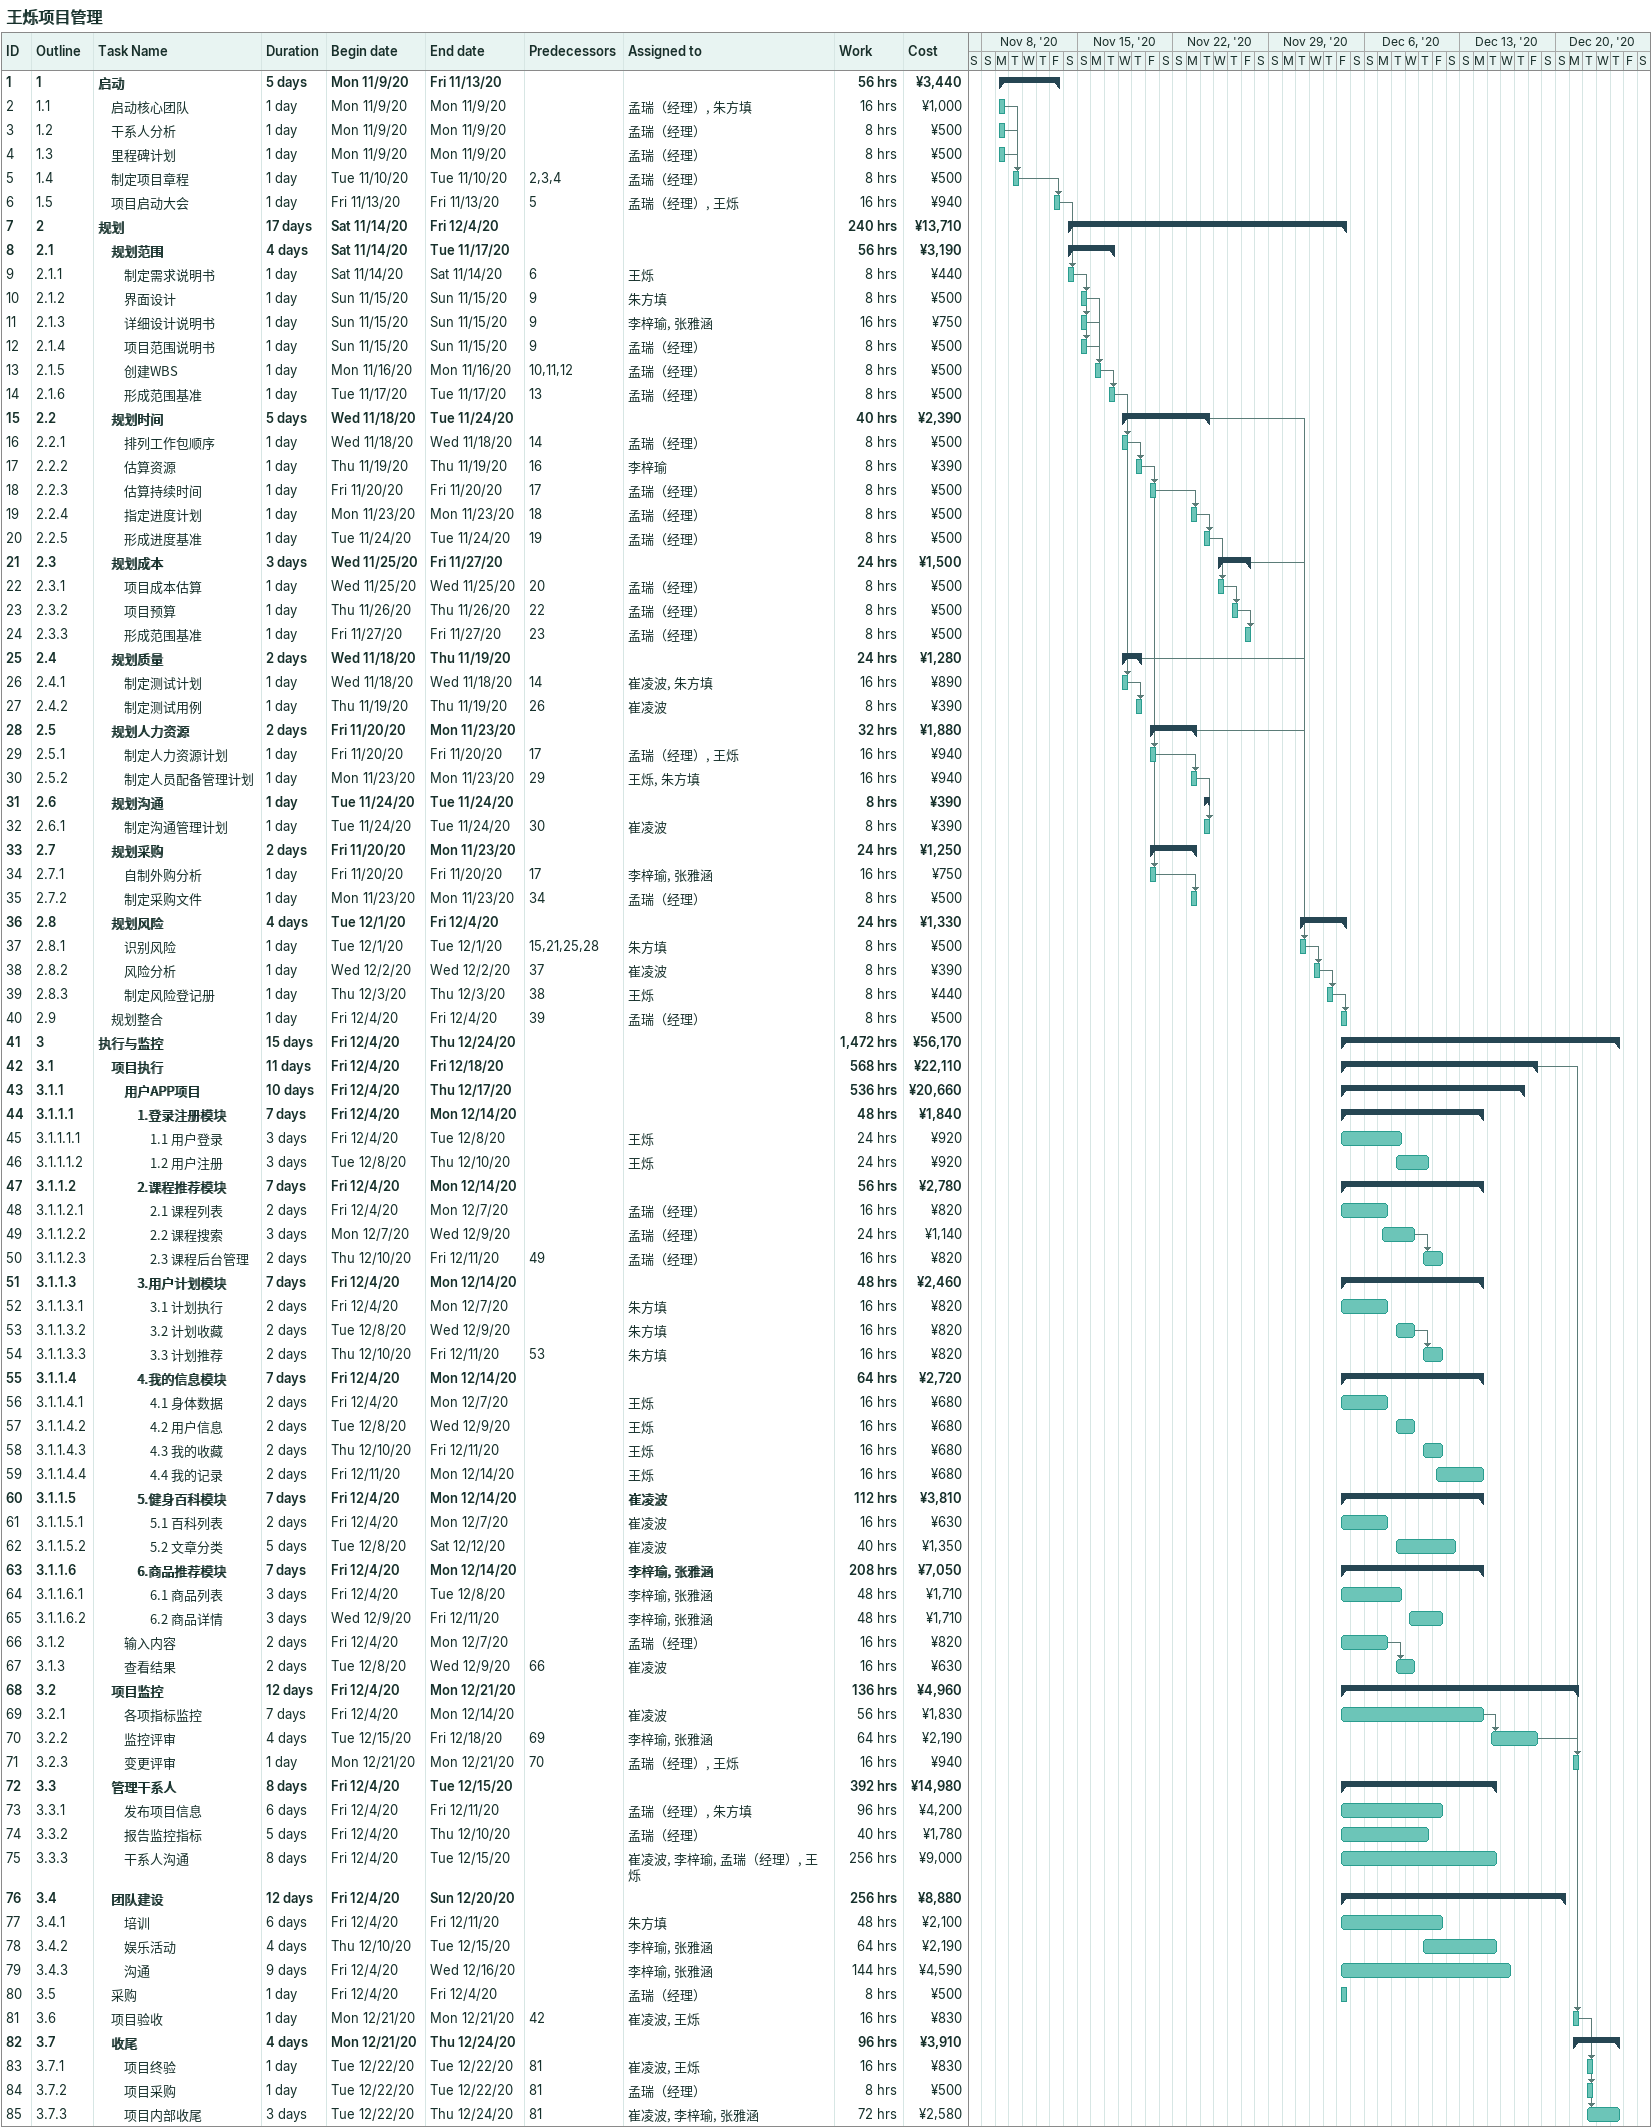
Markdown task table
王烁项目管理

| ID | WBS | Task | Duration | Start | Finish | Predecessors | Resources | Work (h) | Cost (¥) |
|---|---|---|---|---|---|---|---|---|---|
| 1 | 1 | **启动** | 5d | 2020-11-09 | 2020-11-13 |  |  | 56 | 3440 |
| 2 | 1.1 | 启动核心团队 | 1d | 2020-11-09 | 2020-11-09 |  | 孟瑞（经理）, 朱方填 | 16 | 1000 |
| 3 | 1.2 | 干系人分析 | 1d | 2020-11-09 | 2020-11-09 |  | 孟瑞（经理） | 8 | 500 |
| 4 | 1.3 | 里程碑计划 | 1d | 2020-11-09 | 2020-11-09 |  | 孟瑞（经理） | 8 | 500 |
| 5 | 1.4 | 制定项目章程 | 1d | 2020-11-10 | 2020-11-10 | 2, 3, 4 | 孟瑞（经理） | 8 | 500 |
| 6 | 1.5 | 项目启动大会 | 1d | 2020-11-13 | 2020-11-13 | 5 | 孟瑞（经理）, 王烁 | 16 | 940 |
| 7 | 2 | **规划** | 17d | 2020-11-14 | 2020-12-04 |  |  | 240 | 13710 |
| 8 | 2.1 | **规划范围** | 4d | 2020-11-14 | 2020-11-17 |  |  | 56 | 3190 |
| 9 | 2.1.1 | 制定需求说明书 | 1d | 2020-11-14 | 2020-11-14 | 6 | 王烁 | 8 | 440 |
| 10 | 2.1.2 | 界面设计 | 1d | 2020-11-15 | 2020-11-15 | 9 | 朱方填 | 8 | 500 |
| 11 | 2.1.3 | 详细设计说明书 | 1d | 2020-11-15 | 2020-11-15 | 9 | 李梓瑜, 张雅涵 | 16 | 750 |
| 12 | 2.1.4 | 项目范围说明书 | 1d | 2020-11-15 | 2020-11-15 | 9 | 孟瑞（经理） | 8 | 500 |
| 13 | 2.1.5 | 创建WBS | 1d | 2020-11-16 | 2020-11-16 | 10, 11, 12 | 孟瑞（经理） | 8 | 500 |
| 14 | 2.1.6 | 形成范围基准 | 1d | 2020-11-17 | 2020-11-17 | 13 | 孟瑞（经理） | 8 | 500 |
| 15 | 2.2 | **规划时间** | 5d | 2020-11-18 | 2020-11-24 |  |  | 40 | 2390 |
| 16 | 2.2.1 | 排列工作包顺序 | 1d | 2020-11-18 | 2020-11-18 | 14 | 孟瑞（经理） | 8 | 500 |
| 17 | 2.2.2 | 估算资源 | 1d | 2020-11-19 | 2020-11-19 | 16 | 李梓瑜 | 8 | 390 |
| 18 | 2.2.3 | 估算持续时间 | 1d | 2020-11-20 | 2020-11-20 | 17 | 孟瑞（经理） | 8 | 500 |
| 19 | 2.2.4 | 指定进度计划 | 1d | 2020-11-23 | 2020-11-23 | 18 | 孟瑞（经理） | 8 | 500 |
| 20 | 2.2.5 | 形成进度基准 | 1d | 2020-11-24 | 2020-11-24 | 19 | 孟瑞（经理） | 8 | 500 |
| 21 | 2.3 | **规划成本** | 3d | 2020-11-25 | 2020-11-27 |  |  | 24 | 1500 |
| 22 | 2.3.1 | 项目成本估算 | 1d | 2020-11-25 | 2020-11-25 | 20 | 孟瑞（经理） | 8 | 500 |
| 23 | 2.3.2 | 项目预算 | 1d | 2020-11-26 | 2020-11-26 | 22 | 孟瑞（经理） | 8 | 500 |
| 24 | 2.3.3 | 形成范围基准 | 1d | 2020-11-27 | 2020-11-27 | 23 | 孟瑞（经理） | 8 | 500 |
| 25 | 2.4 | **规划质量** | 2d | 2020-11-18 | 2020-11-19 |  |  | 24 | 1280 |
| 26 | 2.4.1 | 制定测试计划 | 1d | 2020-11-18 | 2020-11-18 | 14 | 崔凌波, 朱方填 | 16 | 890 |
| 27 | 2.4.2 | 制定测试用例 | 1d | 2020-11-19 | 2020-11-19 | 26 | 崔凌波 | 8 | 390 |
| 28 | 2.5 | **规划人力资源** | 2d | 2020-11-20 | 2020-11-23 |  |  | 32 | 1880 |
| 29 | 2.5.1 | 制定人力资源计划 | 1d | 2020-11-20 | 2020-11-20 | 17 | 孟瑞（经理）, 王烁 | 16 | 940 |
| 30 | 2.5.2 | 制定人员配备管理计划 | 1d | 2020-11-23 | 2020-11-23 | 29 | 王烁, 朱方填 | 16 | 940 |
| 31 | 2.6 | **规划沟通** | 1d | 2020-11-24 | 2020-11-24 |  |  | 8 | 390 |
| 32 | 2.6.1 | 制定沟通管理计划 | 1d | 2020-11-24 | 2020-11-24 | 30 | 崔凌波 | 8 | 390 |
| 33 | 2.7 | **规划采购** | 2d | 2020-11-20 | 2020-11-23 |  |  | 24 | 1250 |
| 34 | 2.7.1 | 自制外购分析 | 1d | 2020-11-20 | 2020-11-20 | 17 | 李梓瑜, 张雅涵 | 16 | 750 |
| 35 | 2.7.2 | 制定采购文件 | 1d | 2020-11-23 | 2020-11-23 | 34 | 孟瑞（经理） | 8 | 500 |
| 36 | 2.8 | **规划风险** | 4d | 2020-12-01 | 2020-12-04 |  |  | 24 | 1330 |
| 37 | 2.8.1 | 识别风险 | 1d | 2020-12-01 | 2020-12-01 | 15, 21, 25, 28 | 朱方填 | 8 | 500 |
| 38 | 2.8.2 | 风险分析 | 1d | 2020-12-02 | 2020-12-02 | 37 | 崔凌波 | 8 | 390 |
| 39 | 2.8.3 | 制定风险登记册 | 1d | 2020-12-03 | 2020-12-03 | 38 | 王烁 | 8 | 440 |
| 40 | 2.9 | 规划整合 | 1d | 2020-12-04 | 2020-12-04 | 39 | 孟瑞（经理） | 8 | 500 |
| 41 | 3 | **执行与监控** | 15d | 2020-12-04 | 2020-12-24 |  |  | 1472 | 56170 |
| 42 | 3.1 | **项目执行** | 11d | 2020-12-04 | 2020-12-18 |  |  | 568 | 22110 |
| 43 | 3.1.1 | **用户APP项目** | 10d | 2020-12-04 | 2020-12-17 |  |  | 536 | 20660 |
| 44 | 3.1.1.1 | **1.登录注册模块** | 7d | 2020-12-04 | 2020-12-14 |  |  | 48 | 1840 |
| 45 | 3.1.1.1.1 | 1.1 用户登录 | 3d | 2020-12-04 | 2020-12-08 |  | 王烁 | 24 | 920 |
| 46 | 3.1.1.1.2 | 1.2 用户注册 | 3d | 2020-12-08 | 2020-12-10 |  | 王烁 | 24 | 920 |
| 47 | 3.1.1.2 | **2.课程推荐模块** | 7d | 2020-12-04 | 2020-12-14 |  |  | 56 | 2780 |
| 48 | 3.1.1.2.1 | 2.1 课程列表 | 2d | 2020-12-04 | 2020-12-07 |  | 孟瑞（经理） | 16 | 820 |
| 49 | 3.1.1.2.2 | 2.2 课程搜索 | 3d | 2020-12-07 | 2020-12-09 |  | 孟瑞（经理） | 24 | 1140 |
| 50 | 3.1.1.2.3 | 2.3 课程后台管理 | 2d | 2020-12-10 | 2020-12-11 | 49 | 孟瑞（经理） | 16 | 820 |
| 51 | 3.1.1.3 | **3.用户计划模块** | 7d | 2020-12-04 | 2020-12-14 |  |  | 48 | 2460 |
| 52 | 3.1.1.3.1 | 3.1 计划执行 | 2d | 2020-12-04 | 2020-12-07 |  | 朱方填 | 16 | 820 |
| 53 | 3.1.1.3.2 | 3.2 计划收藏 | 2d | 2020-12-08 | 2020-12-09 |  | 朱方填 | 16 | 820 |
| 54 | 3.1.1.3.3 | 3.3 计划推荐 | 2d | 2020-12-10 | 2020-12-11 | 53 | 朱方填 | 16 | 820 |
| 55 | 3.1.1.4 | **4.我的信息模块** | 7d | 2020-12-04 | 2020-12-14 |  |  | 64 | 2720 |
| 56 | 3.1.1.4.1 | 4.1 身体数据 | 2d | 2020-12-04 | 2020-12-07 |  | 王烁 | 16 | 680 |
| 57 | 3.1.1.4.2 | 4.2 用户信息 | 2d | 2020-12-08 | 2020-12-09 |  | 王烁 | 16 | 680 |
| 58 | 3.1.1.4.3 | 4.3 我的收藏 | 2d | 2020-12-10 | 2020-12-11 |  | 王烁 | 16 | 680 |
| 59 | 3.1.1.4.4 | 4.4 我的记录 | 2d | 2020-12-11 | 2020-12-14 |  | 王烁 | 16 | 680 |
| 60 | 3.1.1.5 | **5.健身百科模块** | 7d | 2020-12-04 | 2020-12-14 |  | 崔凌波 | 112 | 3810 |
| 61 | 3.1.1.5.1 | 5.1 百科列表 | 2d | 2020-12-04 | 2020-12-07 |  | 崔凌波 | 16 | 630 |
| 62 | 3.1.1.5.2 | 5.2 文章分类 | 5d | 2020-12-08 | 2020-12-12 |  | 崔凌波 | 40 | 1350 |
| 63 | 3.1.1.6 | **6.商品推荐模块** | 7d | 2020-12-04 | 2020-12-14 |  | 李梓瑜, 张雅涵 | 208 | 7050 |
| 64 | 3.1.1.6.1 | 6.1 商品列表 | 3d | 2020-12-04 | 2020-12-08 |  | 李梓瑜, 张雅涵 | 48 | 1710 |
| 65 | 3.1.1.6.2 | 6.2 商品详情 | 3d | 2020-12-09 | 2020-12-11 |  | 李梓瑜, 张雅涵 | 48 | 1710 |
| 66 | 3.1.2 | 输入内容 | 2d | 2020-12-04 | 2020-12-07 |  | 孟瑞（经理） | 16 | 820 |
| 67 | 3.1.3 | 查看结果 | 2d | 2020-12-08 | 2020-12-09 | 66 | 崔凌波 | 16 | 630 |
| 68 | 3.2 | **项目监控** | 12d | 2020-12-04 | 2020-12-21 |  |  | 136 | 4960 |
| 69 | 3.2.1 | 各项指标监控 | 7d | 2020-12-04 | 2020-12-14 |  | 崔凌波 | 56 | 1830 |
| 70 | 3.2.2 | 监控评审 | 4d | 2020-12-15 | 2020-12-18 | 69 | 李梓瑜, 张雅涵 | 64 | 2190 |
| 71 | 3.2.3 | 变更评审 | 1d | 2020-12-21 | 2020-12-21 | 70 | 孟瑞（经理）, 王烁 | 16 | 940 |
| 72 | 3.3 | **管理干系人** | 8d | 2020-12-04 | 2020-12-15 |  |  | 392 | 14980 |
| 73 | 3.3.1 | 发布项目信息 | 6d | 2020-12-04 | 2020-12-11 |  | 孟瑞（经理）, 朱方填 | 96 | 4200 |
| 74 | 3.3.2 | 报告监控指标 | 5d | 2020-12-04 | 2020-12-10 |  | 孟瑞（经理） | 40 | 1780 |
| 75 | 3.3.3 | 干系人沟通 | 8d | 2020-12-04 | 2020-12-15 |  | 崔凌波, 李梓瑜, 孟瑞（经理）, 王烁 | 256 | 9000 |
| 76 | 3.4 | **团队建设** | 12d | 2020-12-04 | 2020-12-20 |  |  | 256 | 8880 |
| 77 | 3.4.1 | 培训 | 6d | 2020-12-04 | 2020-12-11 |  | 朱方填 | 48 | 2100 |
| 78 | 3.4.2 | 娱乐活动 | 4d | 2020-12-10 | 2020-12-15 |  | 李梓瑜, 张雅涵 | 64 | 2190 |
| 79 | 3.4.3 | 沟通 | 9d | 2020-12-04 | 2020-12-16 |  | 李梓瑜, 张雅涵 | 144 | 4590 |
| 80 | 3.5 | 采购 | 1d | 2020-12-04 | 2020-12-04 |  | 孟瑞（经理） | 8 | 500 |
| 81 | 3.6 | 项目验收 | 1d | 2020-12-21 | 2020-12-21 | 42 | 崔凌波, 王烁 | 16 | 830 |
| 82 | 3.7 | **收尾** | 4d | 2020-12-21 | 2020-12-24 |  |  | 96 | 3910 |
| 83 | 3.7.1 | 项目终验 | 1d | 2020-12-22 | 2020-12-22 | 81 | 崔凌波, 王烁 | 16 | 830 |
| 84 | 3.7.2 | 项目采购 | 1d | 2020-12-22 | 2020-12-22 | 81 | 孟瑞（经理） | 8 | 500 |
| 85 | 3.7.3 | 项目内部收尾 | 3d | 2020-12-22 | 2020-12-24 | 81 | 崔凌波, 李梓瑜, 张雅涵 | 72 | 2580 |
